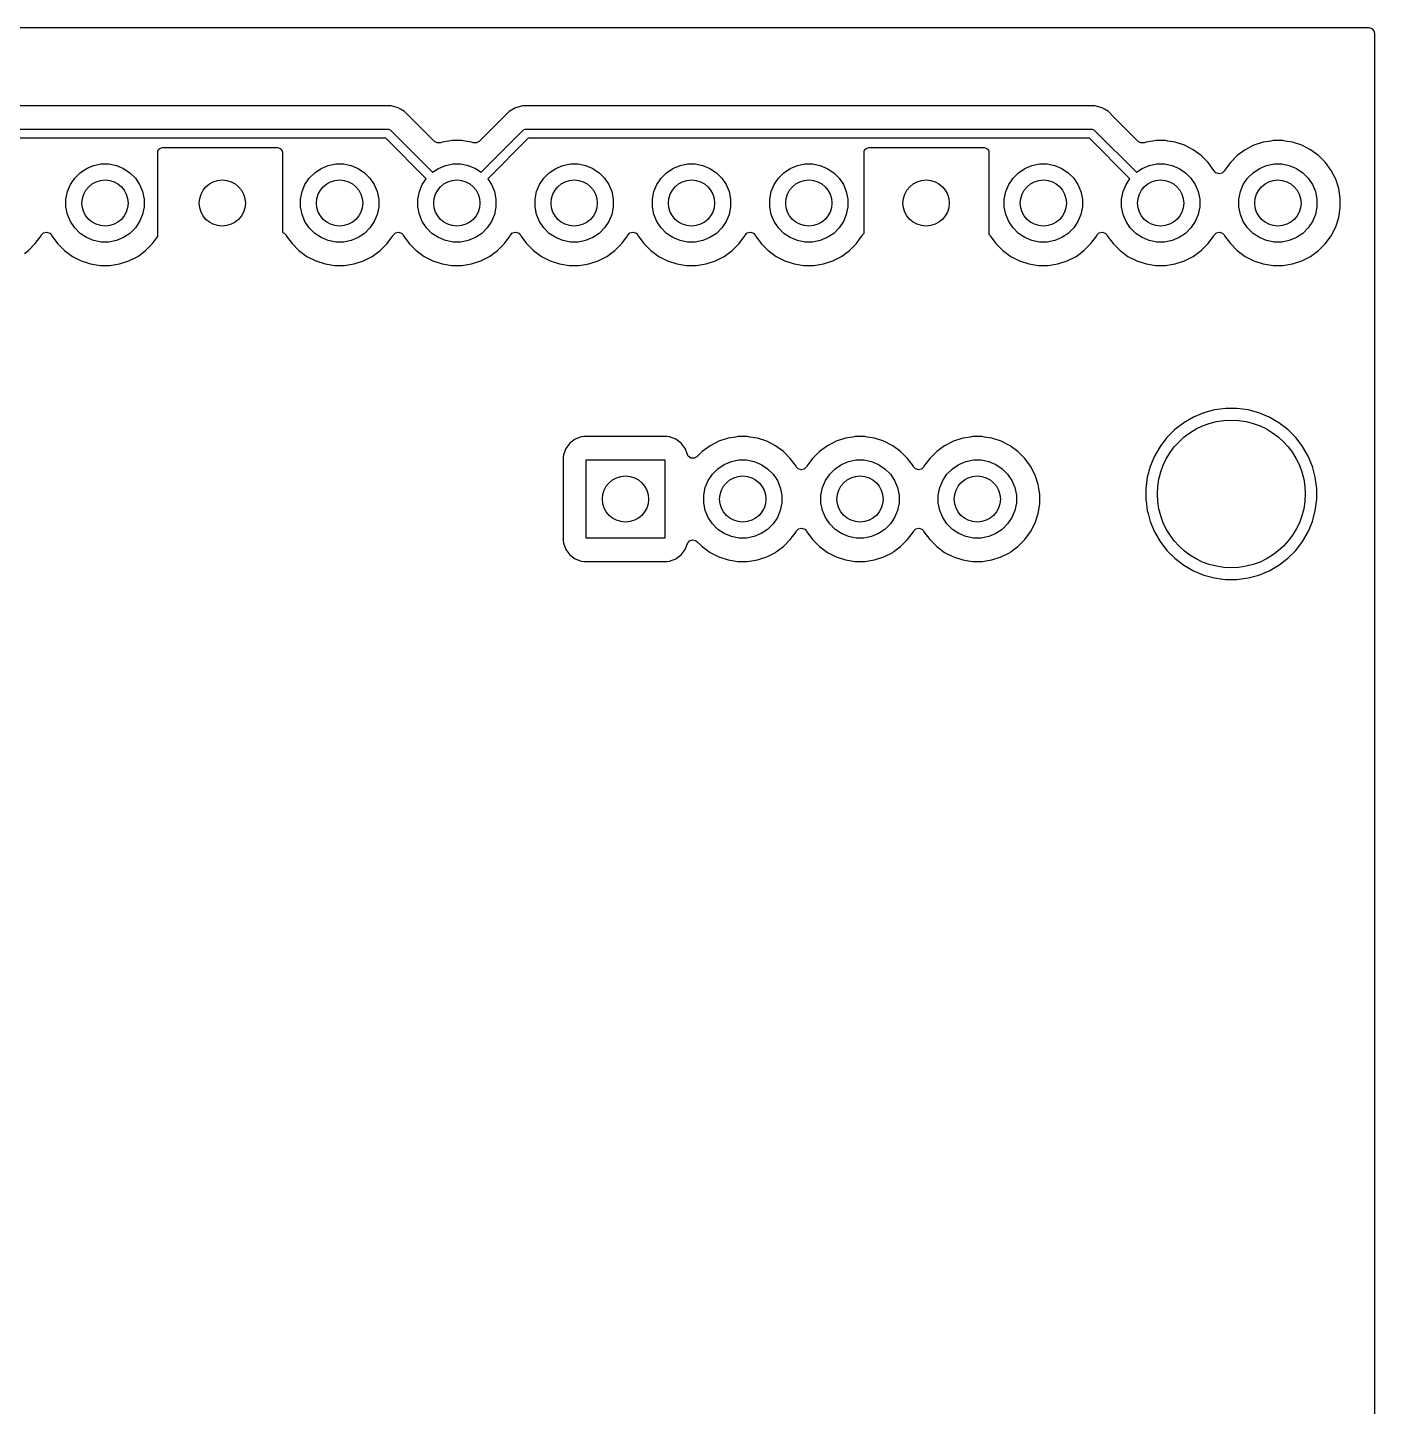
# Model space of a CAD drawing. Extents: x 81.5 to 180.4, y -148.7 to -49.7.
# Drawn here: x 151.28 to 180.45, y -79.56 to -49.7 of the extents above; entities that cross this region are included whole.
import ezdxf

# ---------------------------------------------------------------- set-up
doc = ezdxf.new("R2010")
doc.units = 0
doc.layers.add('BLACK', color=7, linetype='CONTINUOUS')

msp = doc.modelspace()

# ---------------------------------------------------------------- linework, layer by layer
at = {"layer": 'BLACK', "linetype": 'CONTINUOUS'}
for p, q in [((81.5745, -49.7005), (180.3255, -49.7005)), ((180.3255, -49.7005), (180.392539, -49.720185)), ((180.392539, -49.720185), (180.438294, -49.772989)), ((180.438294, -49.772989), (180.4495, -49.8245)), ((180.4495, -49.8245), (180.4495, -148.5755)), ((158.992331, -51.3985), (146.92767, -51.3985)), ((158.992347, -51.398499), (158.992331, -51.3985)), ((158.999943, -51.398499), (158.992347, -51.398499)), ((159.158057, -51.398499), (158.999943, -51.398499)), ((159.310785, -51.439423), (159.158057, -51.398499)), ((159.3609, -51.468358), (159.310785, -51.439423)), ((159.360904, -51.468359), (159.3609, -51.468358)), ((159.360904, -51.46836), (159.360904, -51.468359)), ((159.447716, -51.51848), (159.360904, -51.46836)), ((159.447717, -51.518481), (159.447716, -51.51848)), ((159.566588, -51.637352), (159.447717, -51.518481)), ((159.56659, -51.637355), (159.566588, -51.637352)), ((160.095476, -52.166241), (159.56659, -51.637355)), ((161.712282, -51.518481), (161.064522, -52.166241)), ((161.71229, -51.518475), (161.712282, -51.518481)), ((161.849209, -51.439426), (161.71229, -51.518475)), ((161.849214, -51.439423), (161.849209, -51.439426)), ((161.925579, -51.418961), (161.849214, -51.439423)), ((162.001943, -51.398499), (161.925579, -51.418961)), ((162.160058, -51.398499), (162.001943, -51.398499)), ((162.167654, -51.398499), (162.160058, -51.398499)), ((162.16767, -51.3985), (162.167654, -51.398499)), ((174.232331, -51.3985), (162.16767, -51.3985)), ((174.232347, -51.398499), (174.232331, -51.3985)), ((174.239943, -51.398499), (174.232347, -51.398499)), ((174.398057, -51.398499), (174.239943, -51.398499)), ((174.550785, -51.439423), (174.398057, -51.398499)), ((174.6009, -51.468358), (174.550785, -51.439423)), ((174.600904, -51.468359), (174.6009, -51.468358)), ((174.600904, -51.46836), (174.600904, -51.468359)), ((174.687716, -51.51848), (174.600904, -51.46836)), ((174.687717, -51.518481), (174.687716, -51.51848)), ((174.806588, -51.637352), (174.687717, -51.518481)), ((174.80659, -51.637355), (174.806588, -51.637352)), ((175.335476, -52.166241), (174.80659, -51.637355)), ((146.841, -51.899), (159.079, -51.899)), ((159.079, -51.899), (159.098509, -51.900921)), ((159.098509, -51.900921), (159.134557, -51.915853)), ((159.134557, -51.915853), (159.149711, -51.928289)), ((159.149711, -51.928289), (160.054911, -52.833489)), ((161.105088, -52.833489), (162.01029, -51.928289)), ((162.01029, -51.928289), (162.025443, -51.915852)), ((162.025443, -51.915852), (162.061491, -51.900921)), ((162.061491, -51.900921), (162.081, -51.899)), ((162.081, -51.899), (174.319, -51.899)), ((174.319, -51.899), (174.338509, -51.900921)), ((174.338509, -51.900921), (174.374557, -51.915853)), ((174.374557, -51.915853), (174.389711, -51.928289)), ((174.389711, -51.928289), (175.294911, -52.833489)), ((159.037578, -52.099), (146.882421, -52.099)), ((159.913489, -52.974911), (159.037578, -52.099)), ((160.151632, -52.198486), (160.095476, -52.166241)), ((160.221473, -52.196492), (160.151632, -52.198486)), ((160.263757, -52.182753), (160.221473, -52.196492)), ((160.445006, -52.154046), (160.263757, -52.182753)), ((160.473713, -52.1495), (160.445006, -52.154046)), ((160.686287, -52.1495), (160.473713, -52.1495)), ((160.756272, -52.160584), (160.686287, -52.1495)), ((160.896245, -52.182754), (160.756272, -52.160584)), ((160.938523, -52.196491), (160.896245, -52.182754)), ((161.003199, -52.199726), (160.938523, -52.196491)), ((161.064522, -52.166241), (161.003199, -52.199726)), ((162.122421, -52.099), (161.24651, -52.974911)), ((174.277578, -52.099), (162.122421, -52.099)), ((175.153489, -52.974911), (174.277578, -52.099)), ((175.391632, -52.198486), (175.335476, -52.166241)), ((175.461473, -52.196492), (175.391632, -52.198486)), ((175.503757, -52.182753), (175.461473, -52.196492)), ((175.685006, -52.154046), (175.503757, -52.182753)), ((175.713713, -52.1495), (175.685006, -52.154046)), ((175.926287, -52.1495), (175.713713, -52.1495)), ((175.974957, -52.157208), (175.926287, -52.1495)), ((176.13624, -52.182753), (175.974957, -52.157208)), ((176.136241, -52.182753), (176.13624, -52.182753)), ((176.136243, -52.182754), (176.136241, -52.182753)), ((176.338412, -52.248443), (176.136243, -52.182754)), ((176.338413, -52.248443), (176.338412, -52.248443)), ((176.338414, -52.248444), (176.338413, -52.248443)), ((176.52782, -52.344951), (176.338414, -52.248444)), ((177.841585, -52.248444), (177.652179, -52.344951)), ((178.04376, -52.182753), (177.841585, -52.248444)), ((178.205042, -52.157208), (178.04376, -52.182753)), ((178.253713, -52.1495), (178.205042, -52.157208)), ((178.466287, -52.1495), (178.253713, -52.1495)), ((178.514957, -52.157208), (178.466287, -52.1495)), ((178.67624, -52.182753), (178.514957, -52.157208)), ((178.676241, -52.182753), (178.67624, -52.182753)), ((178.676243, -52.182754), (178.676241, -52.182753)), ((178.878412, -52.248443), (178.676243, -52.182754)), ((178.878413, -52.248443), (178.878412, -52.248443)), ((178.878414, -52.248444), (178.878413, -52.248443)), ((179.06782, -52.344951), (178.878414, -52.248444)), ((154.1, -52.4), (154.101921, -52.380491)), ((154.1, -54.228532), (154.1, -52.4)), ((154.101921, -52.380491), (154.116853, -52.344443)), ((154.116853, -52.344443), (154.144443, -52.316853)), ((154.144443, -52.316853), (154.180491, -52.301921)), ((154.180491, -52.301921), (154.2, -52.3)), ((154.2, -52.3), (156.7, -52.3)), ((156.7, -52.3), (156.719509, -52.301921)), ((156.719509, -52.301921), (156.755557, -52.316853)), ((156.755557, -52.316853), (156.783147, -52.344443)), ((156.783147, -52.344443), (156.798079, -52.380491)), ((156.798079, -52.380491), (156.8, -52.4)), ((156.8, -52.4), (156.8, -54.139421)), ((169.4, -52.4), (169.401921, -52.380491)), ((169.4, -54.155931), (169.4, -52.4)), ((169.401921, -52.380491), (169.416853, -52.344443)), ((169.416853, -52.344443), (169.444443, -52.316853)), ((169.444443, -52.316853), (169.480491, -52.301921)), ((169.480491, -52.301921), (169.5, -52.3)), ((169.5, -52.3), (172, -52.3)), ((172, -52.3), (172.019509, -52.301921)), ((172.019509, -52.301921), (172.055557, -52.316853)), ((172.055557, -52.316853), (172.083147, -52.344443)), ((172.083147, -52.344443), (172.098079, -52.380491)), ((172.098079, -52.380491), (172.1, -52.4)), ((172.1, -52.4), (172.1, -54.175187)), ((176.699786, -52.46989), (176.52782, -52.344951)), ((176.850109, -52.620213), (176.699786, -52.46989)), ((177.480213, -52.46989), (177.32989, -52.620213)), ((177.652179, -52.344951), (177.480213, -52.46989)), ((179.239786, -52.46989), (179.06782, -52.344951)), ((179.390109, -52.620213), (179.239786, -52.46989)), ((152.302941, -52.960766), (152.420766, -52.842941)), ((152.420766, -52.842941), (152.559313, -52.750367)), ((152.559313, -52.750367), (152.713258, -52.686601)), ((152.713258, -52.686601), (152.876685, -52.654093)), ((152.876685, -52.654093), (153.043315, -52.654093)), ((153.043315, -52.654093), (153.206742, -52.686601)), ((153.206742, -52.686601), (153.360687, -52.750367)), ((153.360687, -52.750367), (153.499234, -52.842941)), ((153.499234, -52.842941), (153.617059, -52.960766)), ((157.382941, -52.960766), (157.500766, -52.842941)), ((157.500766, -52.842941), (157.639313, -52.750367)), ((157.639313, -52.750367), (157.793258, -52.686601)), ((157.793258, -52.686601), (157.956685, -52.654093)), ((157.956685, -52.654093), (158.123315, -52.654093)), ((158.123315, -52.654093), (158.286742, -52.686601)), ((158.286742, -52.686601), (158.440687, -52.750367)), ((158.440687, -52.750367), (158.579234, -52.842941)), ((158.579234, -52.842941), (158.697059, -52.960766)), ((160.054911, -52.833489), (160.179313, -52.750367)), ((160.179313, -52.750367), (160.333258, -52.686601)), ((160.333258, -52.686601), (160.496685, -52.654093)), ((160.496685, -52.654093), (160.663315, -52.654093)), ((160.663315, -52.654093), (160.826742, -52.686601)), ((160.826742, -52.686601), (160.980687, -52.750367)), ((160.980687, -52.750367), (161.105088, -52.833489)), ((162.462941, -52.960766), (162.580766, -52.842941)), ((162.580766, -52.842941), (162.719313, -52.750367)), ((162.719313, -52.750367), (162.873258, -52.686601)), ((162.873258, -52.686601), (163.036685, -52.654093)), ((163.036685, -52.654093), (163.203315, -52.654093)), ((163.203315, -52.654093), (163.366742, -52.686601)), ((163.366742, -52.686601), (163.520687, -52.750367)), ((163.520687, -52.750367), (163.659234, -52.842941)), ((163.659234, -52.842941), (163.777059, -52.960766)), ((165.002941, -52.960766), (165.120766, -52.842941)), ((165.120766, -52.842941), (165.259313, -52.750367)), ((165.259313, -52.750367), (165.413258, -52.686601)), ((165.413258, -52.686601), (165.576685, -52.654093)), ((165.576685, -52.654093), (165.743315, -52.654093)), ((165.743315, -52.654093), (165.906742, -52.686601)), ((165.906742, -52.686601), (166.060687, -52.750367)), ((166.060687, -52.750367), (166.199234, -52.842941)), ((166.199234, -52.842941), (166.317059, -52.960766)), ((167.542941, -52.960766), (167.660766, -52.842941)), ((167.660766, -52.842941), (167.799313, -52.750367)), ((167.799313, -52.750367), (167.953258, -52.686601)), ((167.953258, -52.686601), (168.116685, -52.654093)), ((168.116685, -52.654093), (168.283315, -52.654093)), ((168.283315, -52.654093), (168.446742, -52.686601)), ((168.446742, -52.686601), (168.600687, -52.750367)), ((168.600687, -52.750367), (168.739234, -52.842941)), ((168.739234, -52.842941), (168.857059, -52.960766)), ((172.622941, -52.960766), (172.740766, -52.842941)), ((172.740766, -52.842941), (172.879313, -52.750367)), ((172.879313, -52.750367), (173.033258, -52.686601)), ((173.033258, -52.686601), (173.196685, -52.654093)), ((173.196685, -52.654093), (173.363315, -52.654093)), ((173.363315, -52.654093), (173.526742, -52.686601)), ((173.526742, -52.686601), (173.680687, -52.750367)), ((173.680687, -52.750367), (173.819234, -52.842941)), ((173.819234, -52.842941), (173.937059, -52.960766)), ((175.294911, -52.833489), (175.419313, -52.750367)), ((175.419313, -52.750367), (175.573258, -52.686601)), ((175.573258, -52.686601), (175.736685, -52.654093)), ((175.736685, -52.654093), (175.903315, -52.654093)), ((175.903315, -52.654093), (176.066742, -52.686601)), ((176.066742, -52.686601), (176.220687, -52.750367)), ((176.220687, -52.750367), (176.359234, -52.842941)), ((176.359234, -52.842941), (176.477059, -52.960766)), ((176.97505, -52.792182), (176.850109, -52.620213)), ((176.979516, -52.800946), (176.97505, -52.792182)), ((177.018553, -52.845998), (176.979516, -52.800946)), ((177.084688, -52.868536), (177.018553, -52.845998)), ((177.152509, -52.851742), (177.084688, -52.868536)), ((177.200484, -52.800946), (177.152509, -52.851742)), ((177.204949, -52.792182), (177.200484, -52.800946)), ((177.32989, -52.620213), (177.204949, -52.792182)), ((177.702941, -52.960766), (177.820766, -52.842941)), ((177.820766, -52.842941), (177.959313, -52.750367)), ((177.959313, -52.750367), (178.113258, -52.686601)), ((178.113258, -52.686601), (178.276685, -52.654093)), ((178.276685, -52.654093), (178.443315, -52.654093)), ((178.443315, -52.654093), (178.606742, -52.686601)), ((178.606742, -52.686601), (178.760687, -52.750367)), ((178.760687, -52.750367), (178.899234, -52.842941)), ((178.899234, -52.842941), (179.017059, -52.960766)), ((179.515048, -52.792179), (179.390109, -52.620213)), ((179.515049, -52.792181), (179.515048, -52.792179)), ((179.515051, -52.792184), (179.515049, -52.792181)), ((179.611557, -52.981588), (179.515051, -52.792184)), ((152.146601, -53.253258), (152.210367, -53.099313)), ((152.210367, -53.099313), (152.302941, -52.960766)), ((153.617059, -52.960766), (153.709633, -53.099313)), ((153.709633, -53.099313), (153.773399, -53.253258)), ((157.226601, -53.253258), (157.290367, -53.099313)), ((157.290367, -53.099313), (157.382941, -52.960766)), ((158.697059, -52.960766), (158.789633, -53.099313)), ((158.789633, -53.099313), (158.853399, -53.253258)), ((159.766601, -53.253258), (159.830367, -53.099313)), ((159.830367, -53.099313), (159.913489, -52.974911)), ((161.24651, -52.974911), (161.329633, -53.099313)), ((161.329633, -53.099313), (161.393399, -53.253258)), ((162.306601, -53.253258), (162.370367, -53.099313)), ((162.370367, -53.099313), (162.462941, -52.960766)), ((163.777059, -52.960766), (163.869633, -53.099313)), ((163.869633, -53.099313), (163.933399, -53.253258)), ((164.846601, -53.253258), (164.910367, -53.099313)), ((164.910367, -53.099313), (165.002941, -52.960766)), ((166.317059, -52.960766), (166.409633, -53.099313)), ((166.409633, -53.099313), (166.473399, -53.253258)), ((167.386601, -53.253258), (167.450367, -53.099313)), ((167.450367, -53.099313), (167.542941, -52.960766)), ((168.857059, -52.960766), (168.949633, -53.099313)), ((168.949633, -53.099313), (169.013399, -53.253258)), ((172.466601, -53.253258), (172.530367, -53.099313)), ((172.530367, -53.099313), (172.622941, -52.960766)), ((173.937059, -52.960766), (174.029633, -53.099313)), ((174.029633, -53.099313), (174.093399, -53.253258)), ((175.006601, -53.253258), (175.070367, -53.099313)), ((175.070367, -53.099313), (175.153489, -52.974911)), ((176.477059, -52.960766), (176.569633, -53.099313)), ((176.569633, -53.099313), (176.633399, -53.253258)), ((177.546601, -53.253258), (177.610367, -53.099313)), ((177.610367, -53.099313), (177.702941, -52.960766)), ((179.017059, -52.960766), (179.109633, -53.099313)), ((179.109633, -53.099313), (179.173399, -53.253258)), ((179.677246, -53.183757), (179.611557, -52.981588)), ((152.114093, -53.416685), (152.146601, -53.253258)), ((152.114093, -53.583315), (152.114093, -53.416685)), ((153.773399, -53.253258), (153.805907, -53.416685)), ((153.805907, -53.416685), (153.805907, -53.583315)), ((157.194093, -53.416685), (157.226601, -53.253258)), ((157.194093, -53.583315), (157.194093, -53.416685)), ((158.853399, -53.253258), (158.885907, -53.416685)), ((158.885907, -53.416685), (158.885907, -53.583315)), ((159.734093, -53.416685), (159.766601, -53.253258)), ((159.734093, -53.583315), (159.734093, -53.416685)), ((161.393399, -53.253258), (161.425907, -53.416685)), ((161.425907, -53.416685), (161.425907, -53.583315)), ((162.274093, -53.416685), (162.306601, -53.253258)), ((162.274093, -53.583315), (162.274093, -53.416685)), ((163.933399, -53.253258), (163.965907, -53.416685)), ((163.965907, -53.416685), (163.965907, -53.583315)), ((164.814093, -53.416685), (164.846601, -53.253258)), ((164.814093, -53.583315), (164.814093, -53.416685)), ((166.473399, -53.253258), (166.505907, -53.416685)), ((166.505907, -53.416685), (166.505907, -53.583315)), ((167.354093, -53.416685), (167.386601, -53.253258)), ((167.354093, -53.583315), (167.354093, -53.416685)), ((169.013399, -53.253258), (169.045907, -53.416685)), ((169.045907, -53.416685), (169.045907, -53.583315)), ((172.434093, -53.416685), (172.466601, -53.253258)), ((172.434093, -53.583315), (172.434093, -53.416685)), ((174.093399, -53.253258), (174.125907, -53.416685)), ((174.125907, -53.416685), (174.125907, -53.583315)), ((174.974093, -53.416685), (175.006601, -53.253258)), ((174.974093, -53.583315), (174.974093, -53.416685)), ((176.633399, -53.253258), (176.665907, -53.416685)), ((176.665907, -53.416685), (176.665907, -53.583315)), ((177.514093, -53.416685), (177.546601, -53.253258)), ((177.514093, -53.583315), (177.514093, -53.416685)), ((179.173399, -53.253258), (179.205907, -53.416685)), ((179.205907, -53.416685), (179.205907, -53.583315)), ((179.7105, -53.393713), (179.677246, -53.183757)), ((179.7105, -53.606287), (179.7105, -53.393713)), ((152.146601, -53.746742), (152.114093, -53.583315)), ((152.210367, -53.900687), (152.146601, -53.746742)), ((153.773399, -53.746742), (153.709633, -53.900687)), ((153.805907, -53.583315), (153.773399, -53.746742)), ((157.226601, -53.746742), (157.194093, -53.583315)), ((157.290367, -53.900687), (157.226601, -53.746742)), ((158.853399, -53.746742), (158.789633, -53.900687)), ((158.885907, -53.583315), (158.853399, -53.746742)), ((159.766601, -53.746742), (159.734093, -53.583315)), ((159.830367, -53.900687), (159.766601, -53.746742)), ((161.393399, -53.746742), (161.329633, -53.900687)), ((161.425907, -53.583315), (161.393399, -53.746742)), ((162.306601, -53.746742), (162.274093, -53.583315)), ((162.370367, -53.900687), (162.306601, -53.746742)), ((163.933399, -53.746742), (163.869633, -53.900687)), ((163.965907, -53.583315), (163.933399, -53.746742)), ((164.846601, -53.746742), (164.814093, -53.583315)), ((164.910367, -53.900687), (164.846601, -53.746742)), ((166.473399, -53.746742), (166.409633, -53.900687)), ((166.505907, -53.583315), (166.473399, -53.746742)), ((167.386601, -53.746742), (167.354093, -53.583315)), ((167.450367, -53.900687), (167.386601, -53.746742)), ((169.013399, -53.746742), (168.949633, -53.900687)), ((169.045907, -53.583315), (169.013399, -53.746742)), ((172.466601, -53.746742), (172.434093, -53.583315)), ((172.530367, -53.900687), (172.466601, -53.746742)), ((174.093399, -53.746742), (174.029633, -53.900687)), ((174.125907, -53.583315), (174.093399, -53.746742)), ((175.006601, -53.746742), (174.974093, -53.583315)), ((175.070367, -53.900687), (175.006601, -53.746742)), ((176.633399, -53.746742), (176.569633, -53.900687)), ((176.665907, -53.583315), (176.633399, -53.746742)), ((177.546601, -53.746742), (177.514093, -53.583315)), ((177.610367, -53.900687), (177.546601, -53.746742)), ((179.173399, -53.746742), (179.109633, -53.900687)), ((179.205907, -53.583315), (179.173399, -53.746742)), ((179.677246, -53.816243), (179.7105, -53.606287)), ((152.302941, -54.039234), (152.210367, -53.900687)), ((152.420766, -54.157059), (152.302941, -54.039234)), ((153.617059, -54.039234), (153.499234, -54.157059)), ((153.709633, -53.900687), (153.617059, -54.039234)), ((157.382941, -54.039234), (157.290367, -53.900687)), ((157.500766, -54.157059), (157.382941, -54.039234)), ((158.697059, -54.039234), (158.579234, -54.157059)), ((158.789633, -53.900687), (158.697059, -54.039234)), ((159.922941, -54.039234), (159.830367, -53.900687)), ((160.040766, -54.157059), (159.922941, -54.039234)), ((161.237059, -54.039234), (161.119234, -54.157059)), ((161.329633, -53.900687), (161.237059, -54.039234)), ((162.462941, -54.039234), (162.370367, -53.900687)), ((162.580766, -54.157059), (162.462941, -54.039234)), ((163.777059, -54.039234), (163.659234, -54.157059)), ((163.869633, -53.900687), (163.777059, -54.039234)), ((165.002941, -54.039234), (164.910367, -53.900687)), ((165.120766, -54.157059), (165.002941, -54.039234)), ((166.317059, -54.039234), (166.199234, -54.157059)), ((166.409633, -53.900687), (166.317059, -54.039234)), ((167.542941, -54.039234), (167.450367, -53.900687)), ((167.660766, -54.157059), (167.542941, -54.039234)), ((168.857059, -54.039234), (168.739234, -54.157059)), ((168.949633, -53.900687), (168.857059, -54.039234)), ((172.622941, -54.039234), (172.530367, -53.900687)), ((172.740766, -54.157059), (172.622941, -54.039234)), ((173.937059, -54.039234), (173.819234, -54.157059)), ((174.029633, -53.900687), (173.937059, -54.039234)), ((175.162941, -54.039234), (175.070367, -53.900687)), ((175.280766, -54.157059), (175.162941, -54.039234)), ((176.477059, -54.039234), (176.359234, -54.157059)), ((176.569633, -53.900687), (176.477059, -54.039234)), ((177.702941, -54.039234), (177.610367, -53.900687)), ((177.820766, -54.157059), (177.702941, -54.039234)), ((179.017059, -54.039234), (178.899234, -54.157059)), ((179.109633, -53.900687), (179.017059, -54.039234)), ((179.515051, -54.207816), (179.611557, -54.018412)), ((179.611557, -54.018412), (179.677246, -53.816243)), ((151.450109, -54.379786), (151.575048, -54.20782)), ((151.575047, -54.20782), (151.575051, -54.207816)), ((151.575048, -54.20782), (151.575047, -54.20782)), ((151.575051, -54.207816), (151.579514, -54.199054)), ((151.579514, -54.199054), (151.627488, -54.148259)), ((151.627488, -54.148259), (151.695308, -54.131463)), ((151.695308, -54.131463), (151.761444, -54.153999)), ((151.761444, -54.153999), (151.800486, -54.199056)), ((151.800486, -54.199056), (151.804951, -54.20782)), ((151.804951, -54.20782), (151.92989, -54.379786)), ((152.559313, -54.249633), (152.420766, -54.157059)), ((152.713258, -54.313399), (152.559313, -54.249633)), ((152.876685, -54.345907), (152.713258, -54.313399)), ((153.206742, -54.313399), (153.043315, -54.345907)), ((153.360687, -54.249633), (153.206742, -54.313399)), ((153.499234, -54.157059), (153.360687, -54.249633)), ((153.990109, -54.379786), (154.07589, -54.261717)), ((154.07589, -54.261717), (154.1, -54.228532)), ((156.8, -54.139421), (156.841161, -54.153447)), ((156.841161, -54.153447), (156.880204, -54.198504)), ((156.880204, -54.198504), (156.884949, -54.207817)), ((156.884949, -54.207817), (157.00989, -54.379786)), ((157.639313, -54.249633), (157.500766, -54.157059)), ((157.793258, -54.313399), (157.639313, -54.249633)), ((157.956685, -54.345907), (157.793258, -54.313399)), ((158.286742, -54.313399), (158.123315, -54.345907)), ((158.440687, -54.249633), (158.286742, -54.313399)), ((158.579234, -54.157059), (158.440687, -54.249633)), ((159.070109, -54.379786), (159.195048, -54.20782)), ((159.195047, -54.20782), (159.195051, -54.207816)), ((159.195048, -54.20782), (159.195047, -54.20782)), ((159.195051, -54.207816), (159.199514, -54.199054)), ((159.199514, -54.199054), (159.247488, -54.148259)), ((159.247488, -54.148259), (159.315308, -54.131463)), ((159.315308, -54.131463), (159.381444, -54.153999)), ((159.381444, -54.153999), (159.420486, -54.199056)), ((159.420486, -54.199056), (159.424951, -54.20782)), ((159.424951, -54.20782), (159.54989, -54.379786)), ((160.179313, -54.249633), (160.040766, -54.157059)), ((160.333258, -54.313399), (160.179313, -54.249633)), ((160.496685, -54.345907), (160.333258, -54.313399)), ((160.826742, -54.313399), (160.663315, -54.345907)), ((160.980687, -54.249633), (160.826742, -54.313399)), ((161.119234, -54.157059), (160.980687, -54.249633)), ((161.610109, -54.379786), (161.735048, -54.20782)), ((161.735047, -54.20782), (161.735051, -54.207816)), ((161.735048, -54.20782), (161.735047, -54.20782)), ((161.735051, -54.207816), (161.739514, -54.199054)), ((161.739514, -54.199054), (161.787488, -54.148259)), ((161.787488, -54.148259), (161.855308, -54.131463)), ((161.855308, -54.131463), (161.921444, -54.153999)), ((161.921444, -54.153999), (161.960486, -54.199056)), ((161.960486, -54.199056), (161.964951, -54.20782)), ((161.964951, -54.20782), (162.08989, -54.379786)), ((162.719313, -54.249633), (162.580766, -54.157059)), ((162.873258, -54.313399), (162.719313, -54.249633)), ((163.036685, -54.345907), (162.873258, -54.313399)), ((163.366742, -54.313399), (163.203315, -54.345907)), ((163.520687, -54.249633), (163.366742, -54.313399)), ((163.659234, -54.157059), (163.520687, -54.249633)), ((164.150109, -54.379786), (164.275048, -54.20782)), ((164.275047, -54.20782), (164.275051, -54.207816)), ((164.275048, -54.20782), (164.275047, -54.20782)), ((164.275051, -54.207816), (164.279514, -54.199054)), ((164.279514, -54.199054), (164.327488, -54.148259)), ((164.327488, -54.148259), (164.395308, -54.131463)), ((164.395308, -54.131463), (164.461444, -54.153999)), ((164.461444, -54.153999), (164.500486, -54.199056)), ((164.500486, -54.199056), (164.504951, -54.20782)), ((164.504951, -54.20782), (164.62989, -54.379786)), ((165.259313, -54.249633), (165.120766, -54.157059)), ((165.413258, -54.313399), (165.259313, -54.249633)), ((165.576685, -54.345907), (165.413258, -54.313399)), ((165.906742, -54.313399), (165.743315, -54.345907)), ((166.060687, -54.249633), (165.906742, -54.313399)), ((166.199234, -54.157059), (166.060687, -54.249633)), ((166.690109, -54.379786), (166.815048, -54.20782)), ((166.815047, -54.20782), (166.815051, -54.207816)), ((166.815048, -54.20782), (166.815047, -54.20782)), ((166.815051, -54.207816), (166.819514, -54.199054)), ((166.819514, -54.199054), (166.867488, -54.148259)), ((166.867488, -54.148259), (166.935308, -54.131463)), ((166.935308, -54.131463), (167.001444, -54.153999)), ((167.001444, -54.153999), (167.040486, -54.199056)), ((167.040486, -54.199056), (167.044951, -54.20782)), ((167.044951, -54.20782), (167.16989, -54.379786)), ((167.799313, -54.249633), (167.660766, -54.157059)), ((167.953258, -54.313399), (167.799313, -54.249633)), ((168.116685, -54.345907), (167.953258, -54.313399)), ((168.446742, -54.313399), (168.283315, -54.345907)), ((168.600687, -54.249633), (168.446742, -54.313399)), ((168.739234, -54.157059), (168.600687, -54.249633)), ((169.230109, -54.379786), (169.31589, -54.261717)), ((169.31589, -54.261717), (169.355051, -54.207816)), ((169.355051, -54.207816), (169.359793, -54.198508)), ((169.359793, -54.198508), (169.4, -54.155931)), ((172.1, -54.175187), (172.120204, -54.198504)), ((172.120204, -54.198504), (172.124949, -54.207817)), ((172.124949, -54.207817), (172.24989, -54.379786)), ((172.879313, -54.249633), (172.740766, -54.157059)), ((173.033258, -54.313399), (172.879313, -54.249633)), ((173.196685, -54.345907), (173.033258, -54.313399)), ((173.526742, -54.313399), (173.363315, -54.345907)), ((173.680687, -54.249633), (173.526742, -54.313399)), ((173.819234, -54.157059), (173.680687, -54.249633)), ((174.310109, -54.379786), (174.435048, -54.20782)), ((174.435047, -54.20782), (174.435051, -54.207816)), ((174.435048, -54.20782), (174.435047, -54.20782)), ((174.435051, -54.207816), (174.439514, -54.199054)), ((174.439514, -54.199054), (174.487488, -54.148259)), ((174.487488, -54.148259), (174.555308, -54.131463)), ((174.555308, -54.131463), (174.621444, -54.153999)), ((174.621444, -54.153999), (174.660486, -54.199056)), ((174.660486, -54.199056), (174.664951, -54.20782)), ((174.664951, -54.20782), (174.78989, -54.379786)), ((175.419313, -54.249633), (175.280766, -54.157059)), ((175.573258, -54.313399), (175.419313, -54.249633)), ((175.736685, -54.345907), (175.573258, -54.313399)), ((176.066742, -54.313399), (175.903315, -54.345907)), ((176.220687, -54.249633), (176.066742, -54.313399)), ((176.359234, -54.157059), (176.220687, -54.249633)), ((176.850109, -54.379786), (176.975048, -54.20782)), ((176.975047, -54.20782), (176.975051, -54.207816)), ((176.975048, -54.20782), (176.975047, -54.20782)), ((176.975051, -54.207816), (176.979514, -54.199054)), ((176.979514, -54.199054), (177.027488, -54.148259)), ((177.027488, -54.148259), (177.095308, -54.131463)), ((177.095308, -54.131463), (177.161444, -54.153999)), ((177.161444, -54.153999), (177.200486, -54.199056)), ((177.200486, -54.199056), (177.204951, -54.20782)), ((177.204951, -54.20782), (177.32989, -54.379786)), ((177.959313, -54.249633), (177.820766, -54.157059)), ((178.113258, -54.313399), (177.959313, -54.249633)), ((178.276685, -54.345907), (178.113258, -54.313399)), ((178.606742, -54.313399), (178.443315, -54.345907)), ((178.760687, -54.249633), (178.606742, -54.313399)), ((178.899234, -54.157059), (178.760687, -54.249633)), ((179.390109, -54.379786), (179.515048, -54.20782)), ((179.515047, -54.20782), (179.515051, -54.207816)), ((179.515048, -54.20782), (179.515047, -54.20782)), ((151.214138, -54.592335), (151.299786, -54.530109)), ((151.299786, -54.530109), (151.299788, -54.530106)), ((151.299788, -54.530106), (151.299792, -54.530104)), ((151.299792, -54.530104), (151.450104, -54.379792)), ((151.450104, -54.379792), (151.450106, -54.379788)), ((151.450106, -54.379788), (151.450109, -54.379786)), ((151.92989, -54.379786), (152.080213, -54.530109)), ((152.080213, -54.530109), (152.252179, -54.655048)), ((153.043315, -54.345907), (152.876685, -54.345907)), ((153.667816, -54.655051), (153.754138, -54.592335)), ((153.754138, -54.592335), (153.839786, -54.530109)), ((153.839786, -54.530109), (153.839788, -54.530106)), ((153.839788, -54.530106), (153.839792, -54.530104)), ((153.839792, -54.530104), (153.990104, -54.379792)), ((153.990104, -54.379792), (153.990106, -54.379788)), ((153.990106, -54.379788), (153.990109, -54.379786)), ((157.00989, -54.379786), (157.160213, -54.530109)), ((157.160213, -54.530109), (157.332179, -54.655048)), ((158.123315, -54.345907), (157.956685, -54.345907)), ((158.747816, -54.655051), (158.834138, -54.592335)), ((158.834138, -54.592335), (158.919786, -54.530109)), ((158.919786, -54.530109), (158.919788, -54.530106)), ((158.919788, -54.530106), (158.919792, -54.530104)), ((158.919792, -54.530104), (159.070104, -54.379792)), ((159.070104, -54.379792), (159.070106, -54.379788)), ((159.070106, -54.379788), (159.070109, -54.379786)), ((159.54989, -54.379786), (159.700213, -54.530109)), ((159.700213, -54.530109), (159.872179, -54.655048)), ((160.663315, -54.345907), (160.496685, -54.345907)), ((161.287816, -54.655051), (161.374138, -54.592335)), ((161.374138, -54.592335), (161.459786, -54.530109)), ((161.459786, -54.530109), (161.459788, -54.530106)), ((161.459788, -54.530106), (161.459792, -54.530104)), ((161.459792, -54.530104), (161.610104, -54.379792)), ((161.610104, -54.379792), (161.610106, -54.379788)), ((161.610106, -54.379788), (161.610109, -54.379786)), ((162.08989, -54.379786), (162.240213, -54.530109)), ((162.240213, -54.530109), (162.412179, -54.655048)), ((163.203315, -54.345907), (163.036685, -54.345907)), ((163.827816, -54.655051), (163.914138, -54.592335)), ((163.914138, -54.592335), (163.999786, -54.530109)), ((163.999786, -54.530109), (163.999788, -54.530106)), ((163.999788, -54.530106), (163.999792, -54.530104)), ((163.999792, -54.530104), (164.150104, -54.379792)), ((164.150104, -54.379792), (164.150106, -54.379788)), ((164.150106, -54.379788), (164.150109, -54.379786)), ((164.62989, -54.379786), (164.780213, -54.530109)), ((164.780213, -54.530109), (164.952179, -54.655048)), ((165.743315, -54.345907), (165.576685, -54.345907)), ((166.367816, -54.655051), (166.454138, -54.592335)), ((166.454138, -54.592335), (166.539786, -54.530109)), ((166.539786, -54.530109), (166.539788, -54.530106)), ((166.539788, -54.530106), (166.539792, -54.530104)), ((166.539792, -54.530104), (166.690104, -54.379792)), ((166.690104, -54.379792), (166.690106, -54.379788)), ((166.690106, -54.379788), (166.690109, -54.379786)), ((167.16989, -54.379786), (167.320213, -54.530109)), ((167.320213, -54.530109), (167.492179, -54.655048)), ((168.283315, -54.345907), (168.116685, -54.345907)), ((168.907816, -54.655051), (168.994138, -54.592335)), ((168.994138, -54.592335), (169.079786, -54.530109)), ((169.079786, -54.530109), (169.079788, -54.530106)), ((169.079788, -54.530106), (169.079792, -54.530104)), ((169.079792, -54.530104), (169.230104, -54.379792)), ((169.230104, -54.379792), (169.230106, -54.379788)), ((169.230106, -54.379788), (169.230109, -54.379786)), ((172.24989, -54.379786), (172.400213, -54.530109)), ((172.400213, -54.530109), (172.572179, -54.655048)), ((173.363315, -54.345907), (173.196685, -54.345907)), ((173.987816, -54.655051), (174.074138, -54.592335)), ((174.074138, -54.592335), (174.159786, -54.530109)), ((174.159786, -54.530109), (174.159788, -54.530106)), ((174.159788, -54.530106), (174.159792, -54.530104)), ((174.159792, -54.530104), (174.310104, -54.379792)), ((174.310104, -54.379792), (174.310106, -54.379788)), ((174.310106, -54.379788), (174.310109, -54.379786)), ((174.78989, -54.379786), (174.940213, -54.530109)), ((174.940213, -54.530109), (175.112179, -54.655048)), ((175.903315, -54.345907), (175.736685, -54.345907)), ((176.527816, -54.655051), (176.614138, -54.592335)), ((176.614138, -54.592335), (176.699786, -54.530109)), ((176.699786, -54.530109), (176.699788, -54.530106)), ((176.699788, -54.530106), (176.699792, -54.530104)), ((176.699792, -54.530104), (176.850104, -54.379792)), ((176.850104, -54.379792), (176.850106, -54.379788)), ((176.850106, -54.379788), (176.850109, -54.379786)), ((177.32989, -54.379786), (177.480213, -54.530109)), ((177.480213, -54.530109), (177.652179, -54.655048)), ((178.443315, -54.345907), (178.276685, -54.345907)), ((179.067816, -54.655051), (179.154138, -54.592335)), ((179.154138, -54.592335), (179.239786, -54.530109)), ((179.239786, -54.530109), (179.239788, -54.530106)), ((179.239788, -54.530106), (179.239792, -54.530104)), ((179.239792, -54.530104), (179.390104, -54.379792)), ((179.390104, -54.379792), (179.390106, -54.379788)), ((179.390106, -54.379788), (179.390109, -54.379786)), ((152.252179, -54.655048), (152.252181, -54.655049)), ((152.252181, -54.655049), (152.252184, -54.655051)), ((152.252184, -54.655051), (152.441588, -54.751557)), ((152.441588, -54.751557), (152.643757, -54.817246)), ((152.643757, -54.817246), (152.853713, -54.8505)), ((152.853713, -54.8505), (152.853714, -54.8505)), ((152.853714, -54.8505), (153.066286, -54.8505)), ((153.066286, -54.8505), (153.066287, -54.8505)), ((153.066287, -54.8505), (153.276243, -54.817246)), ((153.276243, -54.817246), (153.478412, -54.751557)), ((153.478412, -54.751557), (153.667816, -54.655051)), ((157.332179, -54.655048), (157.332181, -54.655049)), ((157.332181, -54.655049), (157.332184, -54.655051)), ((157.332184, -54.655051), (157.521588, -54.751557)), ((157.521588, -54.751557), (157.723757, -54.817246)), ((157.723757, -54.817246), (157.933713, -54.8505)), ((157.933713, -54.8505), (157.933714, -54.8505)), ((157.933714, -54.8505), (158.146286, -54.8505)), ((158.146286, -54.8505), (158.146287, -54.8505)), ((158.146287, -54.8505), (158.356243, -54.817246)), ((158.356243, -54.817246), (158.558412, -54.751557)), ((158.558412, -54.751557), (158.747816, -54.655051)), ((159.872179, -54.655048), (159.872181, -54.655049)), ((159.872181, -54.655049), (159.872184, -54.655051)), ((159.872184, -54.655051), (160.061588, -54.751557)), ((160.061588, -54.751557), (160.263757, -54.817246)), ((160.263757, -54.817246), (160.473713, -54.8505)), ((160.473713, -54.8505), (160.473714, -54.8505)), ((160.473714, -54.8505), (160.686286, -54.8505)), ((160.686286, -54.8505), (160.686287, -54.8505)), ((160.686287, -54.8505), (160.896243, -54.817246)), ((160.896243, -54.817246), (161.098412, -54.751557)), ((161.098412, -54.751557), (161.287816, -54.655051)), ((162.412179, -54.655048), (162.412181, -54.655049)), ((162.412181, -54.655049), (162.412184, -54.655051)), ((162.412184, -54.655051), (162.601588, -54.751557)), ((162.601588, -54.751557), (162.803757, -54.817246)), ((162.803757, -54.817246), (163.013713, -54.8505)), ((163.013713, -54.8505), (163.013714, -54.8505)), ((163.013714, -54.8505), (163.226286, -54.8505)), ((163.226286, -54.8505), (163.226287, -54.8505)), ((163.226287, -54.8505), (163.436243, -54.817246)), ((163.436243, -54.817246), (163.638412, -54.751557)), ((163.638412, -54.751557), (163.827816, -54.655051)), ((164.952179, -54.655048), (164.952181, -54.655049)), ((164.952181, -54.655049), (164.952184, -54.655051)), ((164.952184, -54.655051), (165.141588, -54.751557)), ((165.141588, -54.751557), (165.343757, -54.817246)), ((165.343757, -54.817246), (165.553713, -54.8505)), ((165.553713, -54.8505), (165.553714, -54.8505)), ((165.553714, -54.8505), (165.766286, -54.8505)), ((165.766286, -54.8505), (165.766287, -54.8505)), ((165.766287, -54.8505), (165.976243, -54.817246)), ((165.976243, -54.817246), (166.178412, -54.751557)), ((166.178412, -54.751557), (166.367816, -54.655051)), ((167.492179, -54.655048), (167.492181, -54.655049)), ((167.492181, -54.655049), (167.492184, -54.655051)), ((167.492184, -54.655051), (167.681588, -54.751557)), ((167.681588, -54.751557), (167.883757, -54.817246)), ((167.883757, -54.817246), (168.093713, -54.8505)), ((168.093713, -54.8505), (168.093714, -54.8505)), ((168.093714, -54.8505), (168.306286, -54.8505)), ((168.306286, -54.8505), (168.306287, -54.8505)), ((168.306287, -54.8505), (168.516243, -54.817246)), ((168.516243, -54.817246), (168.718412, -54.751557)), ((168.718412, -54.751557), (168.907816, -54.655051)), ((172.572179, -54.655048), (172.572181, -54.655049)), ((172.572181, -54.655049), (172.572184, -54.655051)), ((172.572184, -54.655051), (172.761588, -54.751557)), ((172.761588, -54.751557), (172.963757, -54.817246)), ((172.963757, -54.817246), (173.173713, -54.8505)), ((173.173713, -54.8505), (173.173714, -54.8505)), ((173.173714, -54.8505), (173.386286, -54.8505)), ((173.386286, -54.8505), (173.386287, -54.8505)), ((173.386287, -54.8505), (173.596243, -54.817246)), ((173.596243, -54.817246), (173.798412, -54.751557)), ((173.798412, -54.751557), (173.987816, -54.655051)), ((175.112179, -54.655048), (175.112181, -54.655049)), ((175.112181, -54.655049), (175.112184, -54.655051)), ((175.112184, -54.655051), (175.301588, -54.751557)), ((175.301588, -54.751557), (175.503757, -54.817246)), ((175.503757, -54.817246), (175.713713, -54.8505)), ((175.713713, -54.8505), (175.713714, -54.8505)), ((175.713714, -54.8505), (175.926286, -54.8505)), ((175.926286, -54.8505), (175.926287, -54.8505)), ((175.926287, -54.8505), (176.136243, -54.817246)), ((176.136243, -54.817246), (176.338412, -54.751557)), ((176.338412, -54.751557), (176.527816, -54.655051)), ((177.652179, -54.655048), (177.652181, -54.655049)), ((177.652181, -54.655049), (177.652184, -54.655051)), ((177.652184, -54.655051), (177.841588, -54.751557)), ((177.841588, -54.751557), (178.043757, -54.817246)), ((178.043757, -54.817246), (178.253713, -54.8505)), ((178.253713, -54.8505), (178.253714, -54.8505)), ((178.253714, -54.8505), (178.466286, -54.8505)), ((178.466286, -54.8505), (178.466287, -54.8505)), ((178.466287, -54.8505), (178.676243, -54.817246)), ((178.676243, -54.817246), (178.878412, -54.751557)), ((178.878412, -54.751557), (179.067816, -54.655051)), ((176.529785, -58.136777), (176.319706, -58.258067)), ((176.529794, -58.136773), (176.529785, -58.136777)), ((176.753895, -58.043947), (176.529794, -58.136773)), ((176.988214, -57.981161), (176.753895, -58.043947)), ((177.228711, -57.9495), (176.988214, -57.981161)), ((177.228712, -57.9495), (177.228711, -57.9495)), ((177.471288, -57.9495), (177.228712, -57.9495)), ((177.471289, -57.9495), (177.471288, -57.9495)), ((177.711785, -57.981161), (177.471289, -57.9495)), ((177.946104, -58.043947), (177.711785, -57.981161)), ((178.170205, -58.136773), (177.946104, -58.043947)), ((178.170212, -58.136776), (178.170205, -58.136773)), ((178.380289, -58.258064), (178.170212, -58.136776)), ((176.127256, -58.405739), (175.955739, -58.577256)), ((176.127263, -58.405733), (176.127256, -58.405739)), ((176.319706, -58.258067), (176.127263, -58.405733)), ((178.380292, -58.258066), (178.380289, -58.258064)), ((178.380293, -58.258067), (178.380292, -58.258066)), ((178.572736, -58.405733), (178.380293, -58.258067)), ((178.572743, -58.405739), (178.572736, -58.405733)), ((178.74426, -58.577256), (178.572743, -58.405739)), ((162.936202, -58.817671), (162.885908, -58.952517)), ((162.936206, -58.817664), (162.936202, -58.817671)), ((163.022452, -58.702455), (162.936206, -58.817664)), ((163.022455, -58.702452), (163.022452, -58.702455)), ((163.137664, -58.616206), (163.022455, -58.702452)), ((163.137671, -58.616202), (163.137664, -58.616206)), ((163.272516, -58.565908), (163.137671, -58.616202)), ((163.332123, -58.559501), (163.272516, -58.565908)), ((163.332129, -58.5595), (163.332123, -58.559501)), ((165.127864, -58.5595), (163.332129, -58.5595)), ((165.127873, -58.5595), (165.127864, -58.5595)), ((165.127881, -58.5595), (165.127873, -58.5595)), ((165.127883, -58.559501), (165.127881, -58.5595)), ((165.187483, -58.565908), (165.127883, -58.559501)), ((165.322328, -58.616202), (165.187482, -58.565908)), ((165.187482, -58.565908), (165.187483, -58.565908)), ((165.322335, -58.616206), (165.322328, -58.616202)), ((165.437544, -58.702452), (165.322335, -58.616206)), ((165.437547, -58.702455), (165.437544, -58.702452)), ((165.523793, -58.817664), (165.437547, -58.702455)), ((165.523797, -58.817671), (165.523793, -58.817664)), ((165.57281, -58.949082), (165.523797, -58.817671)), ((166.062179, -58.754951), (165.890215, -58.879889)), ((166.251585, -58.658444), (166.062179, -58.754951)), ((166.45376, -58.592753), (166.251585, -58.658444)), ((166.615042, -58.567208), (166.45376, -58.592753)), ((166.663713, -58.5595), (166.615042, -58.567208)), ((166.876287, -58.5595), (166.663713, -58.5595)), ((166.924957, -58.567208), (166.876287, -58.5595)), ((167.08624, -58.592753), (166.924957, -58.567208)), ((167.086241, -58.592753), (167.08624, -58.592753)), ((167.086243, -58.592754), (167.086241, -58.592753)), ((167.288412, -58.658443), (167.086243, -58.592754)), ((167.288413, -58.658443), (167.288412, -58.658443)), ((167.288414, -58.658444), (167.288413, -58.658443)), ((167.47782, -58.754951), (167.288414, -58.658444)), ((167.649786, -58.87989), (167.47782, -58.754951)), ((168.602179, -58.754951), (168.430213, -58.87989)), ((168.791585, -58.658444), (168.602179, -58.754951)), ((168.99376, -58.592753), (168.791585, -58.658444)), ((169.155042, -58.567208), (168.99376, -58.592753)), ((169.203713, -58.5595), (169.155042, -58.567208)), ((169.416287, -58.5595), (169.203713, -58.5595)), ((169.464957, -58.567208), (169.416287, -58.5595)), ((169.62624, -58.592753), (169.464957, -58.567208)), ((169.626241, -58.592753), (169.62624, -58.592753)), ((169.626243, -58.592754), (169.626241, -58.592753)), ((169.828412, -58.658443), (169.626243, -58.592754)), ((169.828413, -58.658443), (169.828412, -58.658443)), ((169.828414, -58.658444), (169.828413, -58.658443)), ((170.01782, -58.754951), (169.828414, -58.658444)), ((170.189786, -58.87989), (170.01782, -58.754951)), ((171.142179, -58.754951), (170.970213, -58.87989)), ((171.331585, -58.658444), (171.142179, -58.754951)), ((171.53376, -58.592753), (171.331585, -58.658444)), ((171.695042, -58.567208), (171.53376, -58.592753)), ((171.743713, -58.5595), (171.695042, -58.567208)), ((171.956287, -58.5595), (171.743713, -58.5595)), ((172.004957, -58.567208), (171.956287, -58.5595)), ((172.16624, -58.592753), (172.004957, -58.567208)), ((172.166241, -58.592753), (172.16624, -58.592753)), ((172.166243, -58.592754), (172.166241, -58.592753)), ((172.368412, -58.658443), (172.166243, -58.592754)), ((172.368413, -58.658443), (172.368412, -58.658443)), ((172.368414, -58.658444), (172.368413, -58.658443)), ((172.55782, -58.754951), (172.368414, -58.658444)), ((172.729786, -58.87989), (172.55782, -58.754951)), ((175.808067, -58.769706), (175.686777, -58.979785)), ((175.955733, -58.577263), (175.808067, -58.769706)), ((175.955739, -58.577256), (175.955733, -58.577263)), ((178.744266, -58.577263), (178.74426, -58.577256)), ((178.774145, -58.616202), (178.744266, -58.577263)), ((178.891936, -58.769711), (178.774145, -58.616202)), ((179.013224, -58.979788), (178.891936, -58.769711)), ((162.879501, -59.012116), (162.8795, -59.012135)), ((162.8795, -59.012135), (162.8795, -60.80787)), ((162.885908, -58.952517), (162.879501, -59.012116)), ((163.38, -60.76), (163.38, -59.06)), ((163.38, -59.06), (165.08, -59.06)), ((165.08, -59.06), (165.08, -60.76)), ((165.589725, -58.980059), (165.57281, -58.949082)), ((165.645658, -59.021931), (165.589725, -58.980059)), ((165.71535, -59.026915), (165.645658, -59.021931)), ((165.776673, -58.993431), (165.71535, -59.026915)), ((165.890215, -58.879889), (165.776673, -58.993431)), ((166.369313, -59.160367), (166.523258, -59.096601)), ((166.523258, -59.096601), (166.686685, -59.064093)), ((166.686685, -59.064093), (166.853315, -59.064093)), ((166.853315, -59.064093), (167.016742, -59.096601)), ((167.016742, -59.096601), (167.170687, -59.160367)), ((167.800109, -59.030213), (167.649786, -58.87989)), ((167.92505, -59.202182), (167.800109, -59.030213)), ((168.27989, -59.030213), (168.154949, -59.202182)), ((168.430213, -58.87989), (168.27989, -59.030213)), ((168.909313, -59.160367), (169.063258, -59.096601)), ((169.063258, -59.096601), (169.226685, -59.064093)), ((169.226685, -59.064093), (169.393315, -59.064093)), ((169.393315, -59.064093), (169.556742, -59.096601)), ((169.556742, -59.096601), (169.710687, -59.160367)), ((170.340109, -59.030213), (170.189786, -58.87989)), ((170.46505, -59.202182), (170.340109, -59.030213)), ((170.81989, -59.030213), (170.694949, -59.202182)), ((170.970213, -58.87989), (170.81989, -59.030213)), ((171.449313, -59.160367), (171.603258, -59.096601)), ((171.603258, -59.096601), (171.766685, -59.064093)), ((171.766685, -59.064093), (171.933315, -59.064093)), ((171.933315, -59.064093), (172.096742, -59.096601)), ((172.096742, -59.096601), (172.250687, -59.160367)), ((172.880109, -59.030213), (172.729786, -58.87989)), ((173.005048, -59.202179), (172.880109, -59.030213)), ((175.686773, -58.979794), (175.593947, -59.203895)), ((175.686777, -58.979785), (175.686773, -58.979794)), ((179.106054, -59.2039), (179.013224, -58.979788)), ((166.020367, -59.509313), (166.112941, -59.370766)), ((166.112941, -59.370766), (166.230766, -59.252941)), ((166.230766, -59.252941), (166.369313, -59.160367)), ((167.170687, -59.160367), (167.309234, -59.252941)), ((167.309234, -59.252941), (167.427059, -59.370766)), ((167.427059, -59.370766), (167.519633, -59.509313)), ((167.929516, -59.210946), (167.92505, -59.202182)), ((167.968553, -59.255998), (167.929516, -59.210946)), ((168.034688, -59.278536), (167.968553, -59.255998)), ((168.102509, -59.261742), (168.034688, -59.278536)), ((168.150484, -59.210946), (168.102509, -59.261742)), ((168.154949, -59.202182), (168.150484, -59.210946)), ((168.560367, -59.509313), (168.652941, -59.370766)), ((168.652941, -59.370766), (168.770766, -59.252941)), ((168.770766, -59.252941), (168.909313, -59.160367)), ((169.710687, -59.160367), (169.849234, -59.252941)), ((169.849234, -59.252941), (169.967059, -59.370766)), ((169.967059, -59.370766), (170.059633, -59.509313)), ((170.469516, -59.210946), (170.46505, -59.202182)), ((170.508553, -59.255998), (170.469516, -59.210946)), ((170.574688, -59.278536), (170.508553, -59.255998)), ((170.642509, -59.261742), (170.574688, -59.278536)), ((170.690484, -59.210946), (170.642509, -59.261742)), ((170.694949, -59.202182), (170.690484, -59.210946)), ((171.100367, -59.509313), (171.192941, -59.370766)), ((171.192941, -59.370766), (171.310766, -59.252941)), ((171.310766, -59.252941), (171.449313, -59.160367)), ((172.250687, -59.160367), (172.389234, -59.252941)), ((172.389234, -59.252941), (172.507059, -59.370766)), ((172.507059, -59.370766), (172.599633, -59.509313)), ((173.005049, -59.202181), (173.005048, -59.202179)), ((173.005051, -59.202184), (173.005049, -59.202181)), ((173.101557, -59.391588), (173.005051, -59.202184)), ((173.167246, -59.593757), (173.101557, -59.391588)), ((175.593947, -59.203895), (175.531161, -59.438214)), ((179.168838, -59.438211), (179.106054, -59.2039)), ((165.924093, -59.826685), (165.956601, -59.663258)), ((165.956601, -59.663258), (166.020367, -59.509313)), ((167.519633, -59.509313), (167.583399, -59.663258)), ((167.583399, -59.663258), (167.615907, -59.826685)), ((168.464093, -59.826685), (168.496601, -59.663258)), ((168.496601, -59.663258), (168.560367, -59.509313)), ((170.059633, -59.509313), (170.123399, -59.663258)), ((170.123399, -59.663258), (170.155907, -59.826685)), ((171.004093, -59.826685), (171.036601, -59.663258)), ((171.036601, -59.663258), (171.100367, -59.509313)), ((172.599633, -59.509313), (172.663399, -59.663258)), ((172.663399, -59.663258), (172.695907, -59.826685)), ((173.180701, -59.678711), (173.167246, -59.593757)), ((173.2005, -59.803713), (173.180701, -59.678711)), ((175.531161, -59.438214), (175.4995, -59.678711)), ((175.4995, -59.678711), (175.4995, -59.921288)), ((179.2005, -59.678712), (179.168838, -59.438211)), ((179.2005, -59.921288), (179.2005, -59.678712)), ((165.924093, -59.993315), (165.924093, -59.826685)), ((165.956601, -60.156742), (165.924093, -59.993315)), ((167.615907, -59.993315), (167.583399, -60.156742)), ((167.615907, -59.826685), (167.615907, -59.993315)), ((168.464093, -59.993315), (168.464093, -59.826685)), ((168.496601, -60.156742), (168.464093, -59.993315)), ((170.155907, -59.993315), (170.123399, -60.156742)), ((170.155907, -59.826685), (170.155907, -59.993315)), ((171.004093, -59.993315), (171.004093, -59.826685)), ((171.036601, -60.156742), (171.004093, -59.993315)), ((172.695907, -59.993315), (172.663399, -60.156742)), ((172.695907, -59.826685), (172.695907, -59.993315)), ((173.167246, -60.226243), (173.2005, -60.016287)), ((173.2005, -60.016287), (173.2005, -59.803713)), ((175.4995, -59.921288), (175.512006, -60.016287)), ((175.512006, -60.016287), (175.531162, -60.161789)), ((179.168838, -60.161789), (179.2005, -59.921288)), ((166.020367, -60.310687), (165.956601, -60.156742)), ((166.112941, -60.449234), (166.020367, -60.310687)), ((167.519633, -60.310687), (167.427059, -60.449234)), ((167.583399, -60.156742), (167.519633, -60.310687)), ((168.560367, -60.310687), (168.496601, -60.156742)), ((168.652941, -60.449234), (168.560367, -60.310687)), ((170.059633, -60.310687), (169.967059, -60.449234)), ((170.123399, -60.156742), (170.059633, -60.310687)), ((171.100367, -60.310687), (171.036601, -60.156742)), ((171.192941, -60.449234), (171.100367, -60.310687)), ((172.599633, -60.310687), (172.507059, -60.449234)), ((172.663399, -60.156742), (172.599633, -60.310687)), ((173.101557, -60.428412), (173.167246, -60.226243)), ((175.531162, -60.161789), (175.548433, -60.226243)), ((175.548433, -60.226243), (175.593947, -60.396104)), ((179.106054, -60.3961), (179.168838, -60.161789)), ((166.230766, -60.567059), (166.112941, -60.449234)), ((166.369313, -60.659633), (166.230766, -60.567059)), ((167.309234, -60.567059), (167.170687, -60.659633)), ((167.427059, -60.449234), (167.309234, -60.567059)), ((167.925051, -60.617816), (167.929514, -60.609054)), ((167.929514, -60.609054), (167.977488, -60.558259)), ((167.977488, -60.558259), (168.045308, -60.541463)), ((168.045308, -60.541463), (168.111444, -60.563999)), ((168.111444, -60.563999), (168.150486, -60.609056)), ((168.150486, -60.609056), (168.154951, -60.61782)), ((168.770766, -60.567059), (168.652941, -60.449234)), ((168.909313, -60.659633), (168.770766, -60.567059)), ((169.849234, -60.567059), (169.710687, -60.659633)), ((169.967059, -60.449234), (169.849234, -60.567059)), ((170.465051, -60.617816), (170.469514, -60.609054)), ((170.469514, -60.609054), (170.517488, -60.558259)), ((170.517488, -60.558259), (170.585308, -60.541463)), ((170.585308, -60.541463), (170.651444, -60.563999)), ((170.651444, -60.563999), (170.690486, -60.609056)), ((170.690486, -60.609056), (170.694951, -60.61782)), ((171.310766, -60.567059), (171.192941, -60.449234)), ((171.449313, -60.659633), (171.310766, -60.567059)), ((172.389234, -60.567059), (172.250687, -60.659633)), ((172.507059, -60.449234), (172.389234, -60.567059)), ((173.005051, -60.617816), (173.101557, -60.428412)), ((175.593947, -60.396104), (175.685785, -60.61782)), ((179.013224, -60.620212), (179.106054, -60.3961)), ((162.8795, -60.80787), (162.879501, -60.807876)), ((162.879501, -60.807876), (162.885908, -60.867483)), ((162.885908, -60.867483), (162.936202, -61.002328)), ((165.08, -60.76), (163.38, -60.76)), ((165.523796, -61.002331), (165.57281, -60.870916)), ((165.57281, -60.870916), (165.614681, -60.814984)), ((165.614681, -60.814984), (165.680145, -60.790566)), ((165.680145, -60.790566), (165.748418, -60.805417)), ((165.748418, -60.805417), (165.776673, -60.826569)), ((165.776673, -60.826569), (165.890213, -60.940109)), ((166.523258, -60.723399), (166.369313, -60.659633)), ((166.686685, -60.755907), (166.523258, -60.723399)), ((166.853315, -60.755907), (166.686685, -60.755907)), ((167.016742, -60.723399), (166.853315, -60.755907)), ((167.170687, -60.659633), (167.016742, -60.723399)), ((167.649792, -60.940104), (167.800104, -60.789792)), ((167.800104, -60.789792), (167.800106, -60.789788)), ((167.800106, -60.789788), (167.800109, -60.789786)), ((167.800109, -60.789786), (167.925048, -60.61782)), ((167.925047, -60.61782), (167.925051, -60.617816)), ((167.925048, -60.61782), (167.925047, -60.61782)), ((168.154951, -60.61782), (168.27989, -60.789786)), ((168.27989, -60.789786), (168.430213, -60.940109)), ((169.063258, -60.723399), (168.909313, -60.659633)), ((169.226685, -60.755907), (169.063258, -60.723399)), ((169.393315, -60.755907), (169.226685, -60.755907)), ((169.556742, -60.723399), (169.393315, -60.755907)), ((169.710687, -60.659633), (169.556742, -60.723399)), ((170.189792, -60.940104), (170.340104, -60.789792)), ((170.340104, -60.789792), (170.340106, -60.789788)), ((170.340106, -60.789788), (170.340109, -60.789786)), ((170.340109, -60.789786), (170.465048, -60.61782)), ((170.465047, -60.61782), (170.465051, -60.617816)), ((170.465048, -60.61782), (170.465047, -60.61782)), ((170.694951, -60.61782), (170.81989, -60.789786)), ((170.81989, -60.789786), (170.970213, -60.940109)), ((171.603258, -60.723399), (171.449313, -60.659633)), ((171.766685, -60.755907), (171.603258, -60.723399)), ((171.933315, -60.755907), (171.766685, -60.755907)), ((172.096742, -60.723399), (171.933315, -60.755907)), ((172.250687, -60.659633), (172.096742, -60.723399)), ((172.729792, -60.940104), (172.880104, -60.789792)), ((172.880104, -60.789792), (172.880106, -60.789788)), ((172.880106, -60.789788), (172.880109, -60.789786)), ((172.880109, -60.789786), (173.005048, -60.61782)), ((173.005047, -60.61782), (173.005051, -60.617816)), ((173.005048, -60.61782), (173.005047, -60.61782)), ((175.685785, -60.61782), (175.686776, -60.620212)), ((175.686776, -60.620212), (175.808064, -60.830289)), ((175.808064, -60.830289), (175.808066, -60.830292)), ((175.808066, -60.830292), (175.808067, -60.830293)), ((175.808067, -60.830293), (175.955733, -61.022736)), ((178.744265, -61.022738), (178.891936, -60.830289)), ((178.891936, -60.830289), (179.013224, -60.620212)), ((162.936202, -61.002328), (162.936206, -61.002335)), ((162.936206, -61.002335), (163.022452, -61.117544)), ((163.022452, -61.117544), (163.022455, -61.117547)), ((163.022455, -61.117547), (163.137664, -61.203793)), ((163.137664, -61.203793), (163.137671, -61.203797)), ((163.137671, -61.203797), (163.272517, -61.254091)), ((165.187483, -61.254091), (165.322331, -61.203796)), ((165.322331, -61.203796), (165.437546, -61.117546)), ((165.437546, -61.117546), (165.523796, -61.002331)), ((165.890213, -60.940109), (166.062179, -61.065048)), ((166.062179, -61.065048), (166.062181, -61.065049)), ((166.062181, -61.065049), (166.062184, -61.065051)), ((166.062184, -61.065051), (166.251588, -61.161557)), ((166.251588, -61.161557), (166.453757, -61.227246)), ((167.086243, -61.227246), (167.288412, -61.161557)), ((167.288412, -61.161557), (167.477816, -61.065051)), ((167.477816, -61.065051), (167.499789, -61.049086)), ((167.499789, -61.049086), (167.649786, -60.940109)), ((167.649786, -60.940109), (167.649788, -60.940106)), ((167.649788, -60.940106), (167.649792, -60.940104)), ((168.430213, -60.940109), (168.602179, -61.065048)), ((168.602179, -61.065048), (168.602181, -61.065049)), ((168.602181, -61.065049), (168.602184, -61.065051)), ((168.602184, -61.065051), (168.791588, -61.161557)), ((168.791588, -61.161557), (168.993757, -61.227246)), ((169.626243, -61.227246), (169.828412, -61.161557)), ((169.828412, -61.161557), (170.017816, -61.065051)), ((170.017816, -61.065051), (170.039789, -61.049086)), ((170.039789, -61.049086), (170.189786, -60.940109)), ((170.189786, -60.940109), (170.189788, -60.940106)), ((170.189788, -60.940106), (170.189792, -60.940104)), ((170.970213, -60.940109), (171.142179, -61.065048)), ((171.142179, -61.065048), (171.142181, -61.065049)), ((171.142181, -61.065049), (171.142184, -61.065051)), ((171.142184, -61.065051), (171.331588, -61.161557)), ((171.331588, -61.161557), (171.533757, -61.227246)), ((172.166243, -61.227246), (172.368412, -61.161557)), ((172.368412, -61.161557), (172.557816, -61.065051)), ((172.557816, -61.065051), (172.579789, -61.049086)), ((172.579789, -61.049086), (172.729786, -60.940109)), ((172.729786, -60.940109), (172.729788, -60.940106)), ((172.729788, -60.940106), (172.729792, -60.940104)), ((175.955733, -61.022736), (175.955739, -61.022743)), ((175.955739, -61.022743), (176.127256, -61.19426)), ((176.127256, -61.19426), (176.127262, -61.194265)), ((176.127262, -61.194265), (176.319711, -61.341936)), ((178.380289, -61.341936), (178.572738, -61.194265)), ((178.572738, -61.194265), (178.744265, -61.022738)), ((163.272517, -61.254091), (163.272516, -61.254091)), ((163.272516, -61.254091), (163.279444, -61.254835)), ((163.279444, -61.254835), (163.332127, -61.2605)), ((163.332127, -61.2605), (165.127872, -61.260499)), ((165.127872, -61.260499), (165.187483, -61.254091)), ((166.453757, -61.227246), (166.663713, -61.2605)), ((166.663713, -61.2605), (166.663714, -61.2605)), ((166.663714, -61.2605), (166.876286, -61.2605)), ((166.876286, -61.2605), (166.876287, -61.2605)), ((166.876287, -61.2605), (167.086243, -61.227246)), ((168.993757, -61.227246), (169.203713, -61.2605)), ((169.203713, -61.2605), (169.203714, -61.2605)), ((169.203714, -61.2605), (169.416286, -61.2605)), ((169.416286, -61.2605), (169.416287, -61.2605)), ((169.416287, -61.2605), (169.626243, -61.227246)), ((171.533757, -61.227246), (171.743713, -61.2605)), ((171.743713, -61.2605), (171.743714, -61.2605)), ((171.743714, -61.2605), (171.956286, -61.2605)), ((171.956286, -61.2605), (171.956287, -61.2605)), ((171.956287, -61.2605), (172.166243, -61.227246)), ((176.319711, -61.341936), (176.529788, -61.463224)), ((176.529788, -61.463224), (176.7539, -61.556054)), ((177.9461, -61.556054), (178.170212, -61.463224)), ((178.170212, -61.463224), (178.380289, -61.341936)), ((176.7539, -61.556054), (176.988211, -61.618838)), ((176.988211, -61.618838), (177.168586, -61.642584)), ((177.168586, -61.642584), (177.228711, -61.6505)), ((177.228711, -61.6505), (177.228712, -61.6505)), ((177.228712, -61.6505), (177.471289, -61.6505)), ((177.471289, -61.6505), (177.519388, -61.644167)), ((177.519388, -61.644167), (177.711789, -61.618838)), ((177.711789, -61.618838), (177.9461, -61.556054))]:
    msp.add_line(p, q, dxfattribs=at)
at = {"layer": 'BLACK'}
for centre, radius in [((152.96, -53.5), 0.5), ((155.5, -53.5), 0.5), ((158.04, -53.5), 0.5), ((160.58, -53.5), 0.5), ((163.12, -53.5), 0.5), ((165.66, -53.5), 0.5), ((168.2, -53.5), 0.5), ((170.74, -53.5), 0.5), ((173.28, -53.5), 0.5), ((175.82, -53.5), 0.5), ((178.36, -53.5), 0.5), ((177.35, -59.8), 1.6), ((164.23, -59.91), 0.5), ((166.77, -59.91), 0.5), ((169.31, -59.91), 0.5), ((171.85, -59.91), 0.5)]:
    msp.add_circle(centre, radius, dxfattribs=at)

doc.saveas('drawing.dxf')
